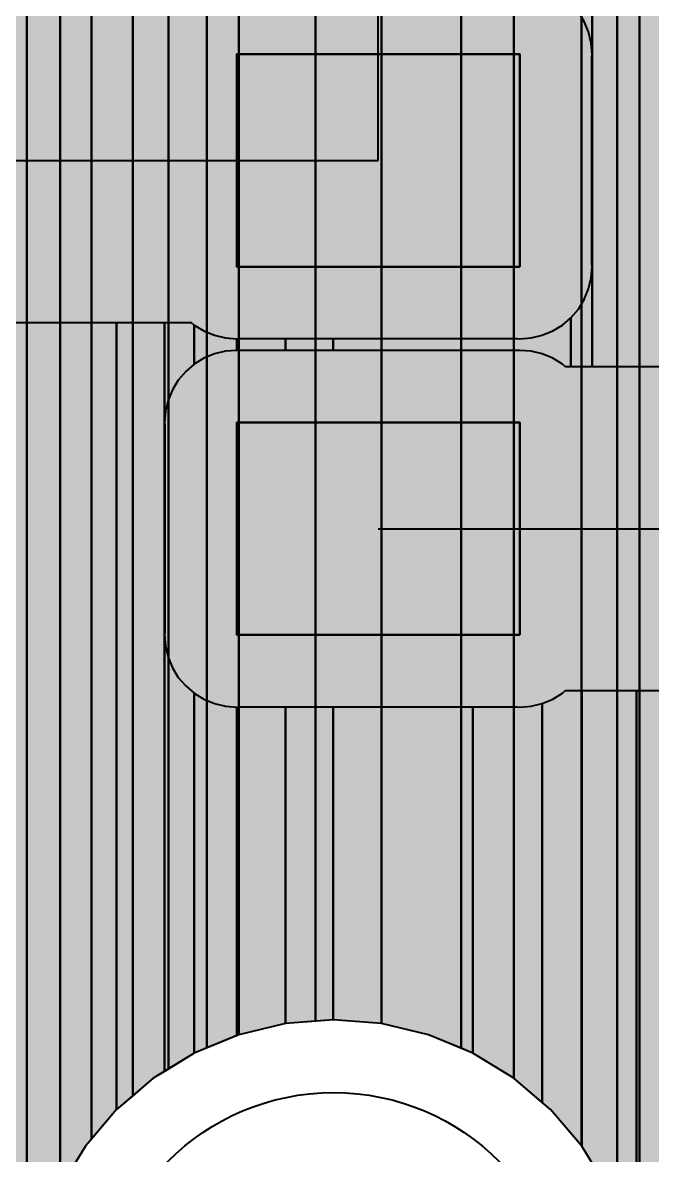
# Model space of a CAD drawing. Header units: millimetres. Extents: x 2 to 110, y 3 to 56.
# Drawn here: x 83.557 to 85.779, y 5.702 to 9.701 of the extents above; entities that cross this region are included whole.
import ezdxf

# ---------------------------------------------------------------- set-up
doc = ezdxf.new("R2010")
doc.units = ezdxf.units.MM
doc.layers.add('bottom_copper', color=7, linetype='Continuous')
doc.layers.add('top_copper', color=7, linetype='Continuous')

# ---------------------------------------------------------------- blocks, each defined once
blk = doc.blocks.new('Block17499')
at = {"layer": 'bottom_copper', "lineweight": 40}
for points in [[(0.5344, 0), (0.443, 0), (0.443, 43.1453), (0.5344, 43.2367), (0.5344, 0)], [(0.443, 1.56), (0.433, 1.7294), (0.3933, 1.8946), (0.3641, 1.9651), (0.3641, 43.083), (0.3982, 43.1039), (0.4286, 43.1298), (0.4351, 43.1374), (0.443, 43.1453), (0.443, 1.56)], [(0.3641, 1.9651), (0.3283, 2.0516), (0.2395, 2.1965), (0.2385, 2.1977), (0.2384, 43.056), (0.2484, 43.0552), (0.2882, 43.0583), (0.3272, 43.0677), (0.3641, 43.083), (0.3641, 1.9651)], [(0, 2.436), (-0.1449, 2.5248), (-0.1865, 2.542), (-0.1865, 43.056), (0, 43.056), (0, 2.436)], [(0.2384, 2.1978), (0.1292, 2.3257), (0, 2.436), (0, 43.056), (0.2384, 43.056), (0.2384, 2.1978)]]:
    blk.add_hatch(color=7, dxfattribs=at).paths.add_polyline_path(points, flags=0)
at = {"layer": 'bottom_copper', "color": 7, "lineweight": 40}
for points in [[(0.5344, 0), (0.443, 0), (0.443, 43.1453), (0.5344, 43.2367), (0.5344, 0)], [(0.443, 1.56), (0.433, 1.7294), (0.3933, 1.8946), (0.3641, 1.9651), (0.3641, 43.083), (0.3982, 43.1039), (0.4286, 43.1298), (0.4351, 43.1374), (0.443, 43.1453), (0.443, 1.56)], [(0.3641, 1.9651), (0.3283, 2.0516), (0.2395, 2.1965), (0.2385, 2.1977), (0.2384, 43.056), (0.2484, 43.0552), (0.2882, 43.0583), (0.3272, 43.0677), (0.3641, 43.083), (0.3641, 1.9651)], [(0, 2.436), (-0.1449, 2.5248), (-0.1865, 2.542), (-0.1865, 43.056), (0, 43.056), (0, 2.436)], [(0.2384, 2.1978), (0.1292, 2.3257), (0, 2.436), (0, 43.056), (0.2384, 43.056), (0.2384, 2.1978)]]:
    blk.add_lwpolyline(points, close=True, dxfattribs=at)
blk = doc.blocks.new('Block18443')
at = {"layer": 'bottom_copper', "lineweight": 40}
for points in [[(0.3777, 0), (0.2215, 0), (0.2215, 48.7405), (0.3777, 48.7405), (0.3777, 0)], [(0.4957, 2.0516), (0.4307, 1.8946), (0.391, 1.7294), (0.3777, 1.56), (0.3777, 48.7405), (0.4957, 48.7405), (0.4957, 2.0516)], [(0.6057, 2.2213), (0.5845, 2.1965), (0.4957, 2.0516), (0.4957, 48.7405), (0.6057, 48.7405), (0.6057, 2.2213)], [(0.752, 2.3745), (0.6948, 2.3257), (0.6057, 2.2213), (0.6057, 43.9251), (0.6088, 43.8853), (0.6182, 43.8463), (0.6335, 43.8094), (0.6544, 43.7753), (0.6803, 43.7449), (0.6879, 43.7384), (0.752, 43.6743), (0.752, 2.3745)], [(0.8777, 2.4689), (0.824, 2.436), (0.752, 2.3745), (0.752, 43.6743), (0.8777, 43.5486), (0.8777, 2.4689)], [(1.0136, 2.5433), (0.9689, 2.5248), (0.8777, 2.4689), (0.8777, 43.5486), (1.0136, 43.4127), (1.0136, 2.5433)], [(1.1259, 2.5898), (1.0136, 2.5433), (1.0136, 43.4127), (1.1259, 43.3004), (1.1259, 2.5898)], [(1.3968, 2.6378), (1.2911, 2.6295), (1.1259, 2.5898), (1.1259, 43.3004), (1.2889, 43.1374), (1.2954, 43.1298), (1.3258, 43.1039), (1.3599, 43.083), (1.3968, 43.0677), (1.3968, 2.6378)], [(1.6299, 2.6295), (1.4605, 2.6428), (1.3968, 2.6378), (1.3968, 43.0677), (1.4357, 43.0584), (1.4756, 43.0552), (1.4855, 43.056), (1.6299, 43.056), (1.6299, 2.6295)], [(1.9105, 2.542), (1.7951, 2.5898), (1.6299, 2.6295), (1.6299, 43.056), (1.9105, 43.056), (1.9105, 2.542)]]:
    blk.add_hatch(color=7, dxfattribs=at).paths.add_polyline_path(points, flags=0)
at = {"layer": 'bottom_copper', "color": 7, "lineweight": 40}
for points in [[(0.3777, 0), (0.2215, 0), (0.2215, 48.7405), (0.3777, 48.7405), (0.3777, 0)], [(0.4957, 2.0516), (0.4307, 1.8946), (0.391, 1.7294), (0.3777, 1.56), (0.3777, 48.7405), (0.4957, 48.7405), (0.4957, 2.0516)], [(0.6057, 2.2213), (0.5845, 2.1965), (0.4957, 2.0516), (0.4957, 48.7405), (0.6057, 48.7405), (0.6057, 2.2213)], [(0.752, 2.3745), (0.6948, 2.3257), (0.6057, 2.2213), (0.6057, 43.9251), (0.6088, 43.8853), (0.6182, 43.8463), (0.6335, 43.8094), (0.6544, 43.7753), (0.6803, 43.7449), (0.6879, 43.7384), (0.752, 43.6743), (0.752, 2.3745)], [(0.8777, 2.4689), (0.824, 2.436), (0.752, 2.3745), (0.752, 43.6743), (0.8777, 43.5486), (0.8777, 2.4689)], [(1.0136, 2.5433), (0.9689, 2.5248), (0.8777, 2.4689), (0.8777, 43.5486), (1.0136, 43.4127), (1.0136, 2.5433)], [(1.1259, 2.5898), (1.0136, 2.5433), (1.0136, 43.4127), (1.1259, 43.3004), (1.1259, 2.5898)], [(1.3968, 2.6378), (1.2911, 2.6295), (1.1259, 2.5898), (1.1259, 43.3004), (1.2889, 43.1374), (1.2954, 43.1298), (1.3258, 43.1039), (1.3599, 43.083), (1.3968, 43.0677), (1.3968, 2.6378)], [(1.6299, 2.6295), (1.4605, 2.6428), (1.3968, 2.6378), (1.3968, 43.0677), (1.4357, 43.0584), (1.4756, 43.0552), (1.4855, 43.056), (1.6299, 43.056), (1.6299, 2.6295)], [(1.9105, 2.542), (1.7951, 2.5898), (1.6299, 2.6295), (1.6299, 43.056), (1.9105, 43.056), (1.9105, 2.542)]]:
    blk.add_lwpolyline(points, close=True, dxfattribs=at)
blk = doc.blocks.new('Block76626')
at = {"layer": 'top_copper', "lineweight": 40}
for points in [[(0.4667, 0), (0.0747, 0), (0.0747, 2.999), (0.3567, 3.281), (0.4667, 3.281), (0.4667, 0)], [(0.0747, 1.1034), (0.0715, 1.1432), (0.0622, 1.1821), (0.0469, 1.2191), (0.026, 1.2531), (0, 1.2835), (0, 2.9243), (0.0747, 2.999), (0.0747, 1.1034)], [(0, 1.2835), (-0.0304, 1.3095), (-0.0645, 1.3304), (-0.1014, 1.3457), (-0.1085, 1.3474), (-0.1085, 2.8158), (0, 2.9243), (0, 1.2835)], [(0.0747, 0.3536), (0.0739, 0.3635), (0.0739, 1.0934), (0.0747, 1.1034), (0.0747, 0.3536)], [(0.0747, 0), (0, 0), (0, 0.1734), (0.026, 0.2038), (0.0469, 0.2379), (0.0622, 0.2749), (0.0715, 0.3137), (0.0747, 0.3536), (0.0747, 0)], [(0, 0), (-0.0192, 0), (-0.0304, 0.0095), (-0.0645, 0.0304), (-0.1014, 0.0457), (-0.1403, 0.0551), (-0.1801, 0.0582), (-0.1901, 0.0574), (-0.8397, 0.0574), (-0.8397, 0.0996), (-0.1901, 0.0996), (-0.1801, 0.0988), (-0.1403, 0.1019), (-0.1014, 0.1113), (-0.0645, 0.1266), (-0.0304, 0.1475), (0, 0.1734), (0, 0)]]:
    blk.add_hatch(color=7, dxfattribs=at).paths.add_polyline_path(points, flags=0)
at = {"layer": 'top_copper', "color": 7, "lineweight": 40}
for points in [[(0.4667, 0), (0.0747, 0), (0.0747, 2.999), (0.3567, 3.281), (0.4667, 3.281), (0.4667, 0)], [(0.0747, 1.1034), (0.0715, 1.1432), (0.0622, 1.1821), (0.0469, 1.2191), (0.026, 1.2531), (0, 1.2835), (0, 2.9243), (0.0747, 2.999), (0.0747, 1.1034)], [(0, 1.2835), (-0.0304, 1.3095), (-0.0645, 1.3304), (-0.1014, 1.3457), (-0.1085, 1.3474), (-0.1085, 2.8158), (0, 2.9243), (0, 1.2835)], [(0.0747, 0.3536), (0.0739, 0.3635), (0.0739, 1.0934), (0.0747, 1.1034), (0.0747, 0.3536)], [(0.0747, 0), (0, 0), (0, 0.1734), (0.026, 0.2038), (0.0469, 0.2379), (0.0622, 0.2749), (0.0715, 0.3137), (0.0747, 0.3536), (0.0747, 0)], [(0, 0), (-0.0192, 0), (-0.0304, 0.0095), (-0.0645, 0.0304), (-0.1014, 0.0457), (-0.1403, 0.0551), (-0.1801, 0.0582), (-0.1901, 0.0574), (-0.8397, 0.0574), (-0.8397, 0.0996), (-0.1901, 0.0996), (-0.1801, 0.0988), (-0.1403, 0.1019), (-0.1014, 0.1113), (-0.0645, 0.1266), (-0.0304, 0.1475), (0, 0.1734), (0, 0)]]:
    blk.add_lwpolyline(points, close=True, dxfattribs=at)
blk = doc.blocks.new('Block76822')
at = {"layer": 'top_copper', "lineweight": 40}
for points in [[(0.7066, 2.1805), (0.5963, 2.3097), (0.5672, 2.3345), (0.5672, 3.7428), (0.6041, 3.7581), (0.6382, 3.779), (0.6494, 3.7885), (0.7066, 3.7885), (0.7066, 2.1805)], [(0.9001, 1.7134), (0.8604, 1.8786), (0.7954, 2.0356), (0.7066, 2.1805), (0.7066, 3.7885), (0.9001, 3.7885), (0.9001, 1.7134)], [(0.9101, 1.544), (0.9001, 1.7134), (0.9001, 3.7885), (0.9101, 3.7885), (0.9101, 1.544)], [(1.1353, 0), (0.9101, 0), (0.9101, 3.7885), (1.0648, 3.7885), (1.1125, 3.6733), (1.1353, 3.6362), (1.1353, 0)], [(0, 2.6135), (-0.1694, 2.6268), (-0.1711, 2.6267), (-0.1711, 3.7311), (0, 3.7311), (0, 2.6135)], [(0.3222, 2.5088), (0.1652, 2.5738), (0, 2.6135), (0, 3.7311), (0.3222, 3.7311), (0.3222, 2.5088)], [(0.5672, 2.3345), (0.4671, 2.42), (0.3222, 2.5088), (0.3222, 3.7311), (0.4785, 3.7311), (0.4885, 3.7303), (0.5283, 3.7335), (0.5672, 3.7428), (0.5672, 2.3345)], [(0.9101, 0), (0.9001, 0), (0.9001, 1.3746), (0.9101, 1.544), (0.9101, 0)], [(0.9001, 0), (0.7066, 0), (0.7066, 0.9075), (0.7954, 1.0524), (0.8604, 1.2094), (0.9001, 1.3746), (0.9001, 0)], [(0.7066, 0), (0.5672, 0), (0.5672, 0.7535), (0.5963, 0.7783), (0.7066, 0.9075), (0.7066, 0)], [(0.5672, 0), (0.3222, 0), (0.3222, 0.5792), (0.4671, 0.668), (0.5672, 0.7535), (0.5672, 0)], [(0.3222, 0), (0, 0), (0, 0.4745), (0.1652, 0.5142), (0.3222, 0.5792), (0.3222, 0)], [(0, 0), (-0.1711, 0), (-0.1711, 0.4613), (-0.1694, 0.4612), (0, 0.4745), (0, 0)]]:
    blk.add_hatch(color=7, dxfattribs=at).paths.add_polyline_path(points, flags=0)
at = {"layer": 'top_copper', "color": 7, "lineweight": 40}
for points in [[(0.7066, 2.1805), (0.5963, 2.3097), (0.5672, 2.3345), (0.5672, 3.7428), (0.6041, 3.7581), (0.6382, 3.779), (0.6494, 3.7885), (0.7066, 3.7885), (0.7066, 2.1805)], [(0.9001, 1.7134), (0.8604, 1.8786), (0.7954, 2.0356), (0.7066, 2.1805), (0.7066, 3.7885), (0.9001, 3.7885), (0.9001, 1.7134)], [(0.9101, 1.544), (0.9001, 1.7134), (0.9001, 3.7885), (0.9101, 3.7885), (0.9101, 1.544)], [(1.1353, 0), (0.9101, 0), (0.9101, 3.7885), (1.0648, 3.7885), (1.1125, 3.6733), (1.1353, 3.6362), (1.1353, 0)], [(0, 2.6135), (-0.1694, 2.6268), (-0.1711, 2.6267), (-0.1711, 3.7311), (0, 3.7311), (0, 2.6135)], [(0.3222, 2.5088), (0.1652, 2.5738), (0, 2.6135), (0, 3.7311), (0.3222, 3.7311), (0.3222, 2.5088)], [(0.5672, 2.3345), (0.4671, 2.42), (0.3222, 2.5088), (0.3222, 3.7311), (0.4785, 3.7311), (0.4885, 3.7303), (0.5283, 3.7335), (0.5672, 3.7428), (0.5672, 2.3345)], [(0.9101, 0), (0.9001, 0), (0.9001, 1.3746), (0.9101, 1.544), (0.9101, 0)], [(0.9001, 0), (0.7066, 0), (0.7066, 0.9075), (0.7954, 1.0524), (0.8604, 1.2094), (0.9001, 1.3746), (0.9001, 0)], [(0.7066, 0), (0.5672, 0), (0.5672, 0.7535), (0.5963, 0.7783), (0.7066, 0.9075), (0.7066, 0)], [(0.5672, 0), (0.3222, 0), (0.3222, 0.5792), (0.4671, 0.668), (0.5672, 0.7535), (0.5672, 0)], [(0.3222, 0), (0, 0), (0, 0.4745), (0.1652, 0.5142), (0.3222, 0.5792), (0.3222, 0)], [(0, 0), (-0.1711, 0), (-0.1711, 0.4613), (-0.1694, 0.4612), (0, 0.4745), (0, 0)]]:
    blk.add_lwpolyline(points, close=True, dxfattribs=at)
blk = doc.blocks.new('Block77260')
at = {"layer": 'top_copper', "lineweight": 40}
for points in [[(1.2992, 0), (0.9215, 0), (0.9215, 4.979), (0.9276, 4.9861), (0.9903, 5.0885), (1.2992, 5.0885), (1.2992, 0)], [(1.4172, 2.0356), (1.3522, 1.8786), (1.3125, 1.7134), (1.2992, 1.544), (1.2992, 5.0885), (1.4172, 5.0885), (1.4172, 2.0356)], [(1.6163, 2.3097), (1.506, 2.1805), (1.4172, 2.0356), (1.4172, 5.0885), (1.6163, 5.0885), (1.6163, 2.3097)], [(1.7853, 2.4444), (1.7455, 2.42), (1.6163, 2.3097), (1.6163, 5.0885), (1.7853, 5.0885), (1.7853, 2.4444)], [(1.8904, 4.941), (1.86, 4.9151), (1.834, 4.8847), (1.8131, 4.8506), (1.7978, 4.8136), (1.7885, 4.7748), (1.7853, 4.7349), (1.7853, 5.0885), (1.8792, 5.0885), (1.8904, 5.079), (1.8904, 4.941)], [(2.0401, 4.9897), (2.0003, 4.9866), (1.9614, 4.9772), (1.9245, 4.9619), (1.8904, 4.941), (1.8904, 5.079), (1.9245, 5.0581), (1.9614, 5.0428), (2.0003, 5.0334), (2.0401, 5.0303), (2.0401, 4.9897)], [(2.2126, 4.9889), (2.0501, 4.9889), (2.0401, 4.9897), (2.0401, 5.0303), (2.0501, 5.0311), (2.2126, 5.0311), (2.2126, 4.9889)], [(2.3803, 4.9889), (2.2126, 4.9889), (2.2126, 5.0311), (2.3803, 5.0311), (2.3803, 4.9889)], [(1.7861, 3.9951), (1.7853, 3.9851), (1.7853, 4.7349), (1.7861, 4.725), (1.7861, 3.9951)], [(1.8904, 2.5088), (1.7853, 2.4444), (1.7853, 3.9851), (1.7885, 3.9453), (1.7978, 3.9064), (1.8131, 3.8694), (1.834, 3.8354), (1.86, 3.805), (1.8904, 3.779), (1.8904, 2.5088)], [(2.0401, 2.5708), (1.8904, 2.5088), (1.8904, 3.779), (1.9245, 3.7581), (1.9614, 3.7428), (2.0003, 3.7335), (2.0401, 3.7303), (2.0401, 2.5708)], [(2.2126, 2.6135), (2.0474, 2.5738), (2.0401, 2.5708), (2.0401, 3.7303), (2.0501, 3.7311), (2.2126, 3.7311), (2.2126, 2.6135)], [(2.3803, 2.6267), (2.2126, 2.6135), (2.2126, 3.7311), (2.3803, 3.7311), (2.3803, 2.6267)]]:
    blk.add_hatch(color=7, dxfattribs=at).paths.add_polyline_path(points, flags=0)
at = {"layer": 'top_copper', "color": 7, "lineweight": 40}
for points in [[(1.2992, 0), (0.9215, 0), (0.9215, 4.979), (0.9276, 4.9861), (0.9903, 5.0885), (1.2992, 5.0885), (1.2992, 0)], [(1.4172, 2.0356), (1.3522, 1.8786), (1.3125, 1.7134), (1.2992, 1.544), (1.2992, 5.0885), (1.4172, 5.0885), (1.4172, 2.0356)], [(1.6163, 2.3097), (1.506, 2.1805), (1.4172, 2.0356), (1.4172, 5.0885), (1.6163, 5.0885), (1.6163, 2.3097)], [(1.7853, 2.4444), (1.7455, 2.42), (1.6163, 2.3097), (1.6163, 5.0885), (1.7853, 5.0885), (1.7853, 2.4444)], [(1.8904, 4.941), (1.86, 4.9151), (1.834, 4.8847), (1.8131, 4.8506), (1.7978, 4.8136), (1.7885, 4.7748), (1.7853, 4.7349), (1.7853, 5.0885), (1.8792, 5.0885), (1.8904, 5.079), (1.8904, 4.941)], [(2.0401, 4.9897), (2.0003, 4.9866), (1.9614, 4.9772), (1.9245, 4.9619), (1.8904, 4.941), (1.8904, 5.079), (1.9245, 5.0581), (1.9614, 5.0428), (2.0003, 5.0334), (2.0401, 5.0303), (2.0401, 4.9897)], [(2.2126, 4.9889), (2.0501, 4.9889), (2.0401, 4.9897), (2.0401, 5.0303), (2.0501, 5.0311), (2.2126, 5.0311), (2.2126, 4.9889)], [(2.3803, 4.9889), (2.2126, 4.9889), (2.2126, 5.0311), (2.3803, 5.0311), (2.3803, 4.9889)], [(1.7861, 3.9951), (1.7853, 3.9851), (1.7853, 4.7349), (1.7861, 4.725), (1.7861, 3.9951)], [(1.8904, 2.5088), (1.7853, 2.4444), (1.7853, 3.9851), (1.7885, 3.9453), (1.7978, 3.9064), (1.8131, 3.8694), (1.834, 3.8354), (1.86, 3.805), (1.8904, 3.779), (1.8904, 2.5088)], [(2.0401, 2.5708), (1.8904, 2.5088), (1.8904, 3.779), (1.9245, 3.7581), (1.9614, 3.7428), (2.0003, 3.7335), (2.0401, 3.7303), (2.0401, 2.5708)], [(2.2126, 2.6135), (2.0474, 2.5738), (2.0401, 2.5708), (2.0401, 3.7303), (2.0501, 3.7311), (2.2126, 3.7311), (2.2126, 2.6135)], [(2.3803, 2.6267), (2.2126, 2.6135), (2.2126, 3.7311), (2.3803, 3.7311), (2.3803, 2.6267)]]:
    blk.add_lwpolyline(points, close=True, dxfattribs=at)

msp = doc.modelspace()

# ---------------------------------------------------------------- hatches: boundary and pattern name
at = {"layer": 'top_copper', "lineweight": 40}
for points in [[(85.3119, 8.8391), (84.3121, 8.8391), (84.3121, 9.5889), (85.3119, 9.5889), (85.3119, 8.8391)], [(85.3119, 7.5391), (84.3121, 7.5391), (84.3121, 8.2889), (85.3119, 8.2889), (85.3119, 7.5391)]]:
    msp.add_hatch(color=7, dxfattribs=at).paths.add_polyline_path(points, flags=0)

# ---------------------------------------------------------------- linework, layer by layer
at = {"layer": 'bottom_copper', "color": 7, "lineweight": 40}
for p, q in [((85.104, 6.08), (85.104, 46.594)), ((85.104, 46.594), (85.104, 6.08)), ((84.4846, 6.1675), (84.3194, 6.1278)), ((84.654, 6.1808), (84.4846, 6.1675)), ((84.8234, 6.1675), (84.654, 6.1808)), ((84.9886, 6.1278), (84.8234, 6.1675)), ((84.3194, 6.1278), (84.1624, 6.0628)), ((85.104, 6.08), (84.9886, 6.1278)), ((85.1456, 6.0628), (85.104, 6.08)), ((84.1624, 6.0628), (84.0175, 5.974)), ((85.2905, 5.974), (85.1456, 6.0628)), ((84.0175, 5.974), (83.8883, 5.8637)), ((85.4197, 5.8637), (85.2905, 5.974)), ((83.8883, 5.8637), (83.778, 5.7345)), ((85.53, 5.7345), (85.4197, 5.8637)), ((83.778, 5.7345), (83.6892, 5.5896)), ((85.6188, 5.5896), (85.53, 5.7345))]:
    msp.add_line(p, q, dxfattribs=at)
msp.add_ellipse((84.654, 5.098), major_axis=(0.8255, 0), ratio=1, dxfattribs=at)
at = {"layer": 'top_copper', "color": 7, "lineweight": 40}
for p, q in [((84.812, 9.214), (84.812, 11.538)), ((85.5542, 9.6676), (85.5389, 9.7046)), ((85.5635, 9.6287), (85.5542, 9.6676)), ((85.5667, 9.5889), (85.5635, 9.6287)), ((84.3121, 9.5889), (84.3121, 8.8391)), ((85.3119, 9.5889), (84.3121, 9.5889)), ((85.3119, 8.8391), (85.3119, 9.5889)), ((85.5659, 9.5789), (85.5667, 9.5889)), ((85.5659, 8.849), (85.5659, 9.5789)), ((82.272, 9.214), (84.812, 9.214)), ((84.3121, 8.8391), (85.3119, 8.8391)), ((85.5635, 8.7992), (85.5667, 8.8391)), ((85.5667, 8.8391), (85.5659, 8.849)), ((85.5542, 8.7604), (85.5635, 8.7992)), ((85.5389, 8.7234), (85.5542, 8.7604)), ((85.518, 8.6893), (85.5389, 8.7234)), ((85.492, 8.6589), (85.518, 8.6893)), ((83.2623, 8.6425), (84.1512, 8.6425)), ((84.1512, 8.6425), (84.1624, 8.633)), ((85.4616, 8.633), (85.492, 8.6589)), ((84.1624, 8.633), (84.1965, 8.6121)), ((84.1965, 8.6121), (84.2334, 8.5968)), ((85.3906, 8.5968), (85.4275, 8.6121)), ((85.4275, 8.6121), (85.4616, 8.633)), ((84.2334, 8.5968), (84.2723, 8.5874)), ((84.2723, 8.5874), (84.3121, 8.5843)), ((84.3121, 8.5843), (84.3221, 8.5851)), ((84.3221, 8.5851), (84.6523, 8.5851)), ((84.6523, 8.5429), (84.6523, 8.5851)), ((84.6523, 8.5851), (85.3019, 8.5851)), ((84.6523, 8.5851), (84.6523, 8.5429)), ((85.3019, 8.5851), (85.3119, 8.5843)), ((85.3119, 8.5843), (85.3517, 8.5874)), ((85.3517, 8.5874), (85.3906, 8.5968)), ((84.2334, 8.5312), (84.1965, 8.5159)), ((84.2723, 8.5406), (84.2334, 8.5312)), ((84.3121, 8.5437), (84.2723, 8.5406)), ((84.3221, 8.5429), (84.3121, 8.5437)), ((84.6523, 8.5429), (84.3221, 8.5429)), ((85.3019, 8.5429), (84.6523, 8.5429)), ((85.3119, 8.5437), (85.3019, 8.5429)), ((85.3517, 8.5406), (85.3119, 8.5437)), ((85.3906, 8.5312), (85.3517, 8.5406)), ((85.4275, 8.5159), (85.3906, 8.5312)), ((84.1624, 8.495), (84.132, 8.4691)), ((84.1965, 8.5159), (84.1624, 8.495)), ((85.4616, 8.495), (85.4275, 8.5159)), ((85.4728, 8.4855), (85.4616, 8.495)), ((85.9587, 8.4855), (85.4728, 8.4855)), ((84.106, 8.4387), (84.0851, 8.4046)), ((84.132, 8.4691), (84.106, 8.4387)), ((84.0851, 8.4046), (84.0698, 8.3676)), ((84.0698, 8.3676), (84.0605, 8.3288)), ((84.0605, 8.3288), (84.0573, 8.2889)), ((84.0573, 8.2889), (84.0581, 8.279)), ((84.0581, 8.279), (84.0581, 7.5491)), ((84.3121, 8.2889), (84.3121, 7.5391)), ((85.3119, 8.2889), (84.3121, 8.2889)), ((85.3119, 7.5391), (85.3119, 8.2889)), ((84.812, 7.914), (86.62, 7.914)), ((84.0581, 7.5491), (84.0573, 7.5391)), ((84.0573, 7.5391), (84.0605, 7.4993)), ((84.3121, 7.5391), (85.3119, 7.5391)), ((84.0605, 7.4993), (84.0698, 7.4604)), ((84.0698, 7.4604), (84.0851, 7.4234)), ((84.0851, 7.4234), (84.106, 7.3894)), ((84.106, 7.3894), (84.132, 7.359)), ((84.132, 7.359), (84.1624, 7.333)), ((84.1624, 7.333), (84.1965, 7.3121)), ((85.4275, 7.3121), (85.4616, 7.333)), ((85.4616, 7.333), (85.4728, 7.3425)), ((85.4728, 7.3425), (85.8882, 7.3425)), ((84.1965, 7.3121), (84.2334, 7.2968)), ((84.2334, 7.2968), (84.2723, 7.2875)), ((84.2723, 7.2875), (84.3121, 7.2843)), ((84.3121, 7.2843), (84.3221, 7.2851)), ((84.3221, 7.2851), (84.6523, 7.2851)), ((84.6523, 6.1807), (84.6523, 7.2851)), ((84.6523, 7.2851), (85.3019, 7.2851)), ((84.6523, 7.2851), (84.6523, 6.1807)), ((85.3019, 7.2851), (85.3119, 7.2843)), ((85.3119, 7.2843), (85.3517, 7.2875)), ((85.3517, 7.2875), (85.3906, 7.2968)), ((85.3906, 7.2968), (85.4275, 7.3121)), ((84.4846, 6.1675), (84.3194, 6.1278)), ((84.6523, 6.1807), (84.4846, 6.1675)), ((84.654, 6.1808), (84.6523, 6.1807)), ((84.8234, 6.1675), (84.654, 6.1808)), ((84.9886, 6.1278), (84.8234, 6.1675)), ((84.3194, 6.1278), (84.1624, 6.0628)), ((85.1456, 6.0628), (84.9886, 6.1278)), ((84.1624, 6.0628), (84.0175, 5.974)), ((85.2905, 5.974), (85.1456, 6.0628)), ((84.0175, 5.974), (83.8883, 5.8637)), ((85.4197, 5.8637), (85.2905, 5.974)), ((83.8883, 5.8637), (83.778, 5.7345)), ((85.53, 5.7345), (85.4197, 5.8637)), ((83.778, 5.7345), (83.6892, 5.5896)), ((85.6188, 5.5896), (85.53, 5.7345))]:
    msp.add_line(p, q, dxfattribs=at)
for points in [[(85.3119, 8.8391), (84.3121, 8.8391), (84.3121, 9.5889), (85.3119, 9.5889), (85.3119, 8.8391)], [(85.3119, 7.5391), (84.3121, 7.5391), (84.3121, 8.2889), (85.3119, 8.2889), (85.3119, 7.5391)]]:
    msp.add_lwpolyline(points, close=True, dxfattribs=at)
msp.add_ellipse((84.654, 5.098), major_axis=(0.8255, 0), ratio=1, dxfattribs=at)

# ---------------------------------------------------------------- block references
at = {"layer": 'bottom_copper'}
for name, p in [('Block18443', (83.1935, 3.538)), ('Block17499', (85.2905, 3.538))]:
    msp.add_blockref(name, p, dxfattribs=at)
at = {"layer": 'top_copper'}
for name, p in [('Block76626', (85.492, 8.4855)), ('Block77260', (82.272, 3.554)), ('Block76822', (84.8234, 3.554))]:
    msp.add_blockref(name, p, dxfattribs=at)

doc.saveas('drawing.dxf')
